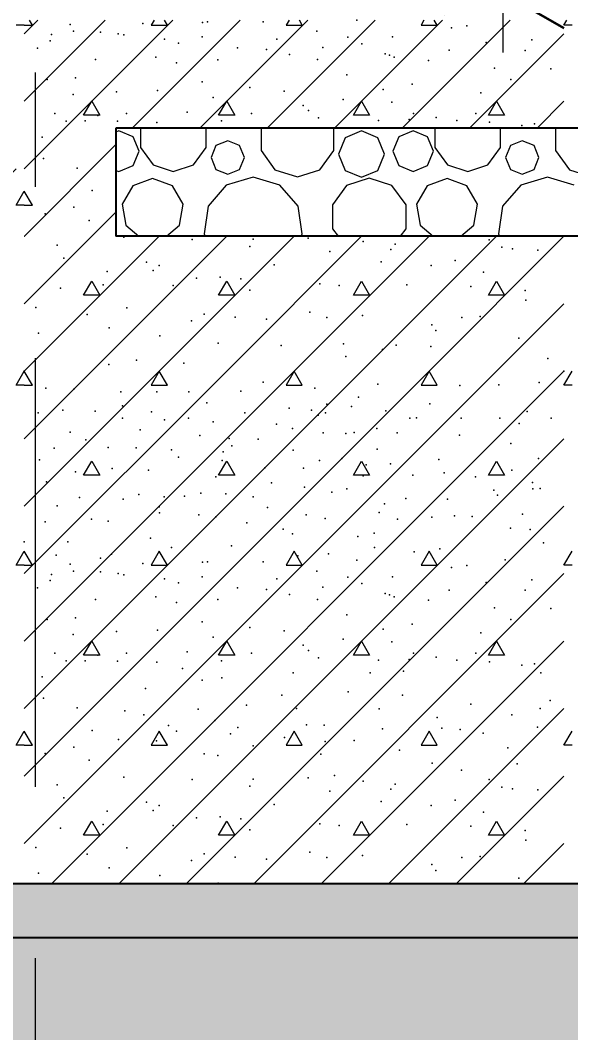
# Model space of a CAD drawing. Header units: millimetres. Extents: x 18162 to 7085488, y 72188 to 247925.
# Drawn here: x 4267586 to 4268606, y 98527 to 100403 of the extents above; entities that cross this region are included whole.
import ezdxf
from ezdxf.enums import TextEntityAlignment as Align

# ---------------------------------------------------------------- set-up
doc = ezdxf.new("R2010")
doc.units = ezdxf.units.MM
doc.header["$MEASUREMENT"] = 0
doc.linetypes.add('Double Dashed', pattern=[1093.611073, 529.166651, -211.666656, 141.111112, -211.666656])
for name, color, linetype in [('Drawing & Figure', 7, 'Continuous'), ('Structural - Bearing', 7, 'Continuous'), ('Structural - Grid', 7, 'Continuous')]:
    doc.layers.add(name, color=color, linetype=linetype)
doc.styles.add('GENERATED_STYLE_3', font='', dxfattribs={"width": 0.8})
doc.styles.get('GENERATED_STYLE_3').set_extended_font_data('ISOCPEUR MON')
doc.dimstyles.new('GENERATED_STYLE__12', dxfattribs={"dimtxt": 330.000007, "dimasz": 171, "dimexe": 0.18, "dimexo": 150, "dimgap": 0, "dimtad": 1, "dimdec": 0, "dimzin": 0, "dimdsep": 46, "dimtxsty": 'GENERATED_STYLE_3', "dimblk": 'ARROWHEAD_2', "dimblk1": 'ARROWHEAD_2', "dimblk2": 'ARROWHEAD_2', "dimcen": 0.09, "dimclrd": 13, "dimclre": 13, "dimclrt": 13, "dimadec": 0, "dimazin": 0, "dimtfac": 1, "dimtdec": 4, "dimtmove": 0, "dimatfit": 3, "dimfxl": 1, "dimtolj": 1, "dimtzin": 0, "dimarcsym": 0})

# ---------------------------------------------------------------- blocks, each defined once
blk = doc.blocks.new('*X1266', base_point=(4294986.6, 104752.7))
at = {"layer": 'Structural - Bearing', "color": 7, "linetype": 'Continuous', "lineweight": 9}
for p, q in [((4267463.1, 100137.5), (4267528.3, 100202.7)), ((4267593.3, 100127.6), (4267668.4, 100202.7)), ((4267593.4, 100002.7), (4267763.1, 100172.4)), ((4267463.1, 100012.5), (4267578.2, 100127.6)), ((4267578.2, 100060), (4267593.3, 100086)), ((4267608.4, 100060), (4267593.3, 100086)), ((4267593.3, 100060), (4267578.2, 100060)), ((4267593.3, 100060), (4267608.4, 100060)), ((4267718.4, 100002.7), (4267763.1, 100047.4))]:
    blk.add_line(p, q, dxfattribs=at)
for p in [(4267535.6, 100193.9), (4267626.6, 100186.2), (4267552.7, 100142.4), (4267628.6, 100146.8), (4267534, 100127.5), (4267691.5, 100129), (4267481.4, 100116.2), (4267529.1, 100093.4), (4267719.3, 100087.3), (4267474.1, 100055.2), (4267474.1, 100055.2), (4267631.8, 100044.2), (4267685.3, 100056.4), (4267491.4, 100025), (4267713.5, 100032)]:
    blk.add_point(p, dxfattribs=at)
blk = doc.blocks.new('*X1456', base_point=(4294986.6, 104752.7))
at = {"layer": 'Structural - Bearing', "color": 7, "linetype": 'Continuous', "lineweight": 9}
for p, q in [((4267593.3, 99877.6), (4267718.4, 100002.7)), ((4267593.3, 100002.6), (4267593.4, 100002.7)), ((4267593.3, 99752.6), (4267843.4, 100002.7)), ((4267718.3, 99752.6), (4267968.4, 100002.7)), ((4267843.3, 99752.6), (4268093.4, 100002.7)), ((4267968.3, 99752.6), (4268218.4, 100002.7)), ((4268093.3, 99752.6), (4268343.4, 100002.7)), ((4268218.3, 99752.6), (4268468.4, 100002.7)), ((4268343.3, 99752.6), (4268593.3, 100002.6)), ((4267703.2, 99893.3), (4267718.3, 99919.3)), ((4267718.3, 99919.3), (4267733.2, 99893.3)), ((4267953.2, 99893.3), (4267968.3, 99919.3)), ((4267968.3, 99919.3), (4267983.2, 99893.3)), ((4268203.2, 99893.3), (4268218.3, 99919.3)), ((4268218.3, 99919.3), (4268233.2, 99893.3)), ((4268453.2, 99893.3), (4268468.3, 99919.3)), ((4268468.3, 99919.3), (4268483.2, 99893.3)), ((4267733.2, 99893.3), (4267703.2, 99893.3)), ((4267983.2, 99893.3), (4267953.2, 99893.3)), ((4268233.2, 99893.3), (4268203.2, 99893.3)), ((4268483.2, 99893.3), (4268453.2, 99893.3)), ((4268468.3, 99752.6), (4268593.3, 99877.6)), ((4267578.2, 99726.6), (4267593.3, 99752.6)), ((4267593.3, 98877.6), (4268468.3, 99752.6)), ((4267593.3, 99002.6), (4268343.3, 99752.6)), ((4267593.3, 99627.6), (4267718.3, 99752.6)), ((4267593.3, 99127.6), (4268218.3, 99752.6)), ((4267593.3, 99252.6), (4268093.3, 99752.6)), ((4267593.3, 99377.6), (4267968.3, 99752.6)), ((4267593.3, 99502.6), (4267843.3, 99752.6)), ((4267608.4, 99726.6), (4267593.3, 99752.6)), ((4267643.4, 98802.7), (4268593.3, 99752.6)), ((4267843.3, 99752.6), (4267828.4, 99726.6)), ((4267858.4, 99726.6), (4267843.3, 99752.6)), ((4268093.3, 99752.6), (4268078.4, 99726.6)), ((4268108.4, 99726.6), (4268093.3, 99752.6)), ((4268343.3, 99752.6), (4268328.4, 99726.6)), ((4268358.4, 99726.6), (4268343.3, 99752.6)), ((4268593.3, 99726.6), (4268608.4, 99752.6)), ((4267593.3, 99726.6), (4267578.2, 99726.6)), ((4267593.3, 99726.6), (4267608.4, 99726.6)), ((4267828.4, 99726.6), (4267858.4, 99726.6)), ((4268078.4, 99726.6), (4268108.4, 99726.6)), ((4268328.4, 99726.6), (4268358.4, 99726.6)), ((4268608.4, 99726.6), (4268593.3, 99726.6)), ((4267768.4, 98802.7), (4268593.3, 99627.6)), ((4267703.2, 99560), (4267718.3, 99586)), ((4267718.3, 99586), (4267733.2, 99559.9)), ((4267953.2, 99560), (4267968.3, 99586)), ((4267968.3, 99586), (4267983.2, 99559.9)), ((4268203.2, 99560), (4268218.3, 99586)), ((4268218.3, 99586), (4268233.2, 99559.9)), ((4268453.2, 99560), (4268468.3, 99586)), ((4268468.3, 99586), (4268483.2, 99559.9)), ((4267733.2, 99559.9), (4267703.2, 99560)), ((4267983.2, 99559.9), (4267953.2, 99560)), ((4268233.2, 99559.9), (4268203.2, 99560)), ((4268483.2, 99559.9), (4268453.2, 99560)), ((4267893.4, 98802.7), (4268593.3, 99502.6)), ((4267578.2, 99393.3), (4267593.3, 99419.3)), ((4267608.4, 99393.3), (4267593.3, 99419.3)), ((4267843.3, 99419.3), (4267828.4, 99393.3)), ((4267858.4, 99393.3), (4267843.3, 99419.3)), ((4268093.3, 99419.3), (4268078.4, 99393.3)), ((4268108.4, 99393.3), (4268093.3, 99419.3)), ((4268343.3, 99419.3), (4268328.4, 99393.3)), ((4268358.4, 99393.3), (4268343.3, 99419.3)), ((4268593.3, 99393.3), (4268608.4, 99419.3)), ((4267593.3, 99393.3), (4267578.2, 99393.3)), ((4267593.3, 99393.3), (4267608.4, 99393.3)), ((4267828.4, 99393.3), (4267858.4, 99393.3)), ((4268078.4, 99393.3), (4268108.4, 99393.3)), ((4268328.4, 99393.3), (4268358.4, 99393.3)), ((4268608.4, 99393.3), (4268593.3, 99393.3)), ((4268018.4, 98802.7), (4268593.3, 99377.6)), ((4267703.2, 99226.6), (4267718.3, 99252.6)), ((4267718.3, 99252.6), (4267733.2, 99226.6)), ((4267953.2, 99226.6), (4267968.3, 99252.6)), ((4267968.3, 99252.6), (4267983.2, 99226.6)), ((4268143.4, 98802.7), (4268593.3, 99252.6)), ((4268203.2, 99226.6), (4268218.3, 99252.6)), ((4268218.3, 99252.6), (4268233.2, 99226.6)), ((4268453.2, 99226.6), (4268468.3, 99252.6)), ((4268468.3, 99252.6), (4268483.2, 99226.6)), ((4267733.2, 99226.6), (4267703.2, 99226.6)), ((4267983.2, 99226.6), (4267953.2, 99226.6)), ((4268233.2, 99226.6), (4268203.2, 99226.6)), ((4268483.2, 99226.6), (4268453.2, 99226.6)), ((4268268.4, 98802.7), (4268593.3, 99127.6)), ((4267578.2, 99060), (4267593.3, 99086)), ((4267608.4, 99060), (4267593.3, 99086)), ((4267843.3, 99086), (4267828.4, 99059.9)), ((4267858.4, 99060), (4267843.3, 99086)), ((4268093.3, 99086), (4268078.4, 99059.9)), ((4268108.4, 99060), (4268093.3, 99086)), ((4268343.3, 99086), (4268328.4, 99059.9)), ((4268358.4, 99060), (4268343.3, 99086)), ((4268593.3, 99060), (4268608.4, 99086)), ((4267593.3, 99059.9), (4267578.2, 99060)), ((4267593.3, 99059.9), (4267608.4, 99060)), ((4267828.4, 99059.9), (4267858.4, 99060)), ((4268078.4, 99059.9), (4268108.4, 99060)), ((4268328.4, 99059.9), (4268358.4, 99060)), ((4268608.4, 99059.9), (4268593.3, 99060)), ((4268393.4, 98802.7), (4268593.3, 99002.6)), ((4267703.2, 98893.3), (4267718.3, 98919.3)), ((4267718.3, 98919.3), (4267733.2, 98893.3)), ((4267953.2, 98893.3), (4267968.3, 98919.3)), ((4267968.3, 98919.3), (4267983.2, 98893.3)), ((4268203.2, 98893.3), (4268218.3, 98919.3)), ((4268218.3, 98919.3), (4268233.2, 98893.3)), ((4268453.2, 98893.3), (4268468.3, 98919.3)), ((4268468.3, 98919.3), (4268483.2, 98893.3)), ((4267733.2, 98893.3), (4267703.2, 98893.3)), ((4267983.2, 98893.3), (4267953.2, 98893.3)), ((4268233.2, 98893.3), (4268203.2, 98893.3)), ((4268483.2, 98893.3), (4268453.2, 98893.3)), ((4268518.4, 98802.7), (4268593.3, 98877.6))]:
    blk.add_line(p, q, dxfattribs=at)
for p in [(4267777.9, 100000.9), (4267904.5, 99996.6), (4268017.5, 99996.9), (4268119.6, 99999.2), (4268221.5, 99993), (4268280.3, 99987.8), (4268454.9, 99996.1), (4267654.1, 99986.2), (4268011.4, 99983.8), (4268159.7, 99974.5), (4268272.7, 99978.1), (4268478.1, 99982.2), (4268498.2, 99979.1), (4268545, 99976.9), (4267666.8, 99962.1), (4267819.8, 99954.4), (4268056.2, 99949.8), (4268254.6, 99955.4), (4268391.7, 99957.9), (4267746.7, 99937.5), (4267832.1, 99939), (4267842.9, 99948.2), (4268347, 99948.3), (4268444.1, 99935.9), (4267739.4, 99912.7), (4267912.5, 99925), (4267956, 99926.8), (4267994.4, 99923.5), (4268141.2, 99914.2), (4268301.9, 99912.7), (4267660.6, 99906.4), (4267869.2, 99911.1), (4268011.1, 99902.9), (4268176.7, 99911.1), (4268420.9, 99909.6), (4268521.3, 99901.9), (4268522.6, 99884), (4267614.5, 99870.7), (4267709.8, 99857.8), (4267783.2, 99869.9), (4267926.6, 99858.4), (4268122.6, 99861.7), (4268220, 99855.5), (4267903.2, 99846.2), (4267984.1, 99852.6), (4268041.9, 99848.8), (4268154.1, 99852), (4268154.1, 99852), (4268348.3, 99838.5), (4268404, 99852), (4268437.9, 99854), (4267619.6, 99823), (4267750.3, 99832.7), (4267844.4, 99818.4), (4268356, 99827.7), (4267952.7, 99804.5), (4268069.3, 99799.9), (4268184.5, 99803), (4268282.4, 99800.7), (4268509.8, 99813.5), (4268257, 99792.7), (4268346.7, 99798.3), (4267749.7, 99765.1), (4267801.2, 99772.8), (4267888.8, 99767.6), (4268189.1, 99779.8), (4268563.2, 99776.2), (4267593.3, 99752.6), (4267593.3, 99752.6), (4267593.3, 99752.6), (4268593.3, 99752.6), (4268593.3, 99752.6), (4268593.3, 99752.6), (4268036.1, 99732.5), (4268248.5, 99728.6), (4268400.5, 99726), (4268472.7, 99727.2), (4268547.6, 99731.7), (4267632.9, 99720.9), (4267685.5, 99719.8), (4267772, 99714.5), (4267839, 99714.5), (4267898.2, 99714.5), (4267994.8, 99715.8), (4268131.4, 99720.9), (4267775, 99688.4), (4267931.7, 99693.9), (4268153.6, 99691.5), (4268199.6, 99687.4), (4268212.4, 99704.2), (4268344.5, 99692), (4267618.9, 99675.5), (4267664.7, 99680.7), (4267724.7, 99678.7), (4267829.1, 99677.6), (4268002.1, 99675.5), (4268084.3, 99684.1), (4268125.7, 99680.7), (4268138.1, 99671.4), (4268151.5, 99675.5), (4268263.5, 99679.4), (4268524.9, 99678.1), (4267775.4, 99665.9), (4267852.9, 99662.6), (4267897.8, 99665.9), (4267943.3, 99659.1), (4268060.6, 99654.3), (4268307.9, 99665.9), (4268319.9, 99666), (4268402.6, 99665.9), (4268474.7, 99665.9), (4268510.5, 99656), (4268569.7, 99665.8), (4267678, 99639.8), (4267808.1, 99643.7), (4267918.8, 99633.4), (4268090, 99646.6), (4268146.8, 99638.5), (4268189.1, 99637.4), (4268204.6, 99639), (4268246.3, 99646.7), (4268284.5, 99638.5), (4268400, 99634.3), (4267707.2, 99625.3), (4267972.8, 99628.2), (4267977.8, 99614.6), (4268026.8, 99626.6), (4268495.1, 99618.9), (4267648.4, 99609.8), (4267748.7, 99611.2), (4267800.4, 99610.8), (4267866.1, 99606.9), (4267879, 99593.4), (4267961.9, 99603.4), (4268091.7, 99606.5), (4268247, 99608.2), (4267621.3, 99588.3), (4267960, 99587), (4268140.3, 99587), (4268181.5, 99590.8), (4268226.6, 99579.3), (4268271.7, 99581.2), (4268361.7, 99588.9), (4268546, 99590.9), (4267688.3, 99566.4), (4267755.9, 99572.2), (4267823.5, 99569), (4267948, 99557.1), (4268039.2, 99573.5), (4268110.7, 99572.8), (4268221.4, 99558.7), (4268313.4, 99559.9), (4268371.3, 99564.2), (4268429.6, 99556.9), (4268497, 99569), (4267634.3, 99547.8), (4268051.5, 99545.8), (4268112.4, 99537.7), (4268535.2, 99546.2), (4267695.8, 99518.5), (4267805.5, 99523.9), (4267852.2, 99520), (4267890.1, 99521), (4267920.1, 99526.5), (4267966.5, 99525.2), (4268017.5, 99519.7), (4268163.1, 99528.8), (4268190.7, 99534.9), (4268463.5, 99532.3), (4268470.3, 99523.1), (4268535.4, 99534.5), (4268549.2, 99535.4), (4267654.4, 99503), (4267776.7, 99515.8), (4267842.9, 99501.4), (4268044.1, 99500.2), (4268260.9, 99506.8), (4268300.4, 99516.9), (4268377.6, 99515.3), (4267843.7, 99490.1), (4267916.9, 99486.4), (4267948, 99482.9), (4268115.8, 99486.5), (4268250.9, 99490.6), (4268348.5, 99482.3), (4268390.6, 99484.8), (4268423.2, 99483.2), (4268423.2, 99483.2), (4268516.3, 99487.8), (4267631.8, 99473.6), (4267717.8, 99478.3), (4267748.4, 99474.6), (4268005.4, 99471.9), (4268150.9, 99480), (4268284.9, 99478.3), (4268494, 99461.7), (4267827.2, 99443), (4268073, 99460.1), (4268090.2, 99451.1), (4268211.4, 99446.2), (4268241.5, 99452.6), (4268530.4, 99459.3), (4267593.3, 99436.3), (4267674.1, 99436.3), (4267866, 99426), (4267977.5, 99429.1), (4268242, 99426), (4268555.4, 99434.4), (4267652.3, 99411.9), (4267734.3, 99406.3), (4267754.6, 99413.9), (4268100.4, 99410.6), (4268157.1, 99414.4), (4268315.5, 99418.3), (4268363.1, 99423.4), (4267678, 99395.1), (4267813.2, 99396.4), (4267923.5, 99398.6), (4267932.6, 99399.4), (4268036.1, 99399.4), (4268209.2, 99402.5), (4268385, 99388.7), (4268413.3, 99392.5), (4268484.1, 99403.1), (4267643.6, 99376.3), (4267684.4, 99382.2), (4267734.3, 99380.7), (4267767.2, 99377.8), (4267778, 99375.5), (4267852.9, 99367.8), (4267922.7, 99371.9), (4268061.1, 99367.8), (4268135.2, 99382.2), (4268192.5, 99371), (4268275.5, 99371.9), (4267617.5, 99351.3), (4267641.4, 99364.6), (4267879, 99360.3), (4267988.2, 99351.5), (4268146.3, 99352.3), (4268218.9, 99359.1), (4268448.9, 99361.4), (4268533.9, 99366.4), (4267836.8, 99334.5), (4268042.3, 99348.4), (4268085, 99339.1), (4268261.7, 99340.7), (4268270, 99338.1), (4268278.7, 99334.5), (4268380.7, 99347.1), (4268521.3, 99346.9), (4267725.5, 99329.9), (4267875.5, 99323.9), (4267952.2, 99329.4), (4268136.6, 99329.9), (4268342.1, 99328.4), (4268464.7, 99314.2), (4268569.2, 99312.9), (4267635.9, 99292.8), (4267688.3, 99296), (4268191, 99301.3), (4268495.1, 99292.8), (4267922.7, 99288.4), (4268011.3, 99278), (4268258.4, 99274.5), (4268312.3, 99284.1), (4267683.8, 99265), (4267764.3, 99270.2), (4267839.9, 99272.7), (4267943.3, 99259.9), (4268074.6, 99271.5), (4268184.1, 99256), (4268439.4, 99268.1), (4268109.9, 99244.9), (4268274.1, 99251.1), (4267649.8, 99230.1), (4267729.5, 99226.4), (4267782.7, 99230.1), (4267895.2, 99232.5), (4268014.5, 99230.1), (4268119.7, 99235.4), (4268138.4, 99221.9), (4268306.5, 99218.6), (4268314.3, 99230.1), (4268356.4, 99222.8), (4268430.2, 99230.1), (4267671.1, 99215.8), (4267706.3, 99216.1), (4267765.7, 99215.6), (4267839, 99213.5), (4267886.2, 99201.6), (4267958.7, 99216.1), (4268249.4, 99217.1), (4268394.6, 99217.1), (4268455.3, 99214), (4268515.2, 99207.8), (4268538.6, 99210.8), (4267626.6, 99186.2), (4267959.2, 99184.3), (4268091.7, 99193.9), (4268234, 99194), (4268295.7, 99197), (4268550.7, 99193.9), (4267817.6, 99165), (4267922.7, 99180.1), (4267628.6, 99146.7), (4268070.8, 99152.2), (4268193.2, 99158.6), (4268294, 99152.2), (4267691.5, 99129), (4267915.2, 99126.4), (4268005.1, 99133.7), (4268097.9, 99127.5), (4268250.6, 99127.4), (4268420.7, 99136.1), (4268549.2, 99127.5), (4268567.8, 99142.4), (4267779.7, 99123.4), (4267814.6, 99116.2), (4267946.5, 99105.8), (4268358.6, 99111), (4268496.5, 99116.2), (4267719.3, 99087.3), (4267860.5, 99096.3), (4267989, 99092.4), (4268116.4, 99097.6), (4268148.9, 99096.6), (4268257.1, 99090.4), (4268367, 99091.2), (4268400.8, 99088.8), (4268544.2, 99093.4), (4267767.7, 99070.3), (4267838.5, 99067.8), (4267875.3, 99085.9), (4267975.5, 99080.9), (4268075.5, 99074.1), (4268204.6, 99068.7), (4268443.8, 99081.8), (4267685.3, 99056.4), (4268017.5, 99058.7), (4268150.9, 99066.7), (4268288.7, 99050.6), (4268489.2, 99055.1), (4268489.2, 99055.1), (4267631.8, 99044.2), (4267713.5, 99032), (4267926.4, 99043.9), (4267951.7, 99040.5), (4268142.5, 99043.2), (4268348.8, 99026.6), (4268403.5, 99013.7), (4268506.5, 99025), (4267777.9, 99000.8), (4267904.5, 98996.5), (4268017.5, 98996.8), (4268119.6, 98999.2), (4268168, 99003.7), (4268221.5, 98993), (4268454.9, 98996.1), (4267654.1, 98986.2), (4268011.4, 98983.8), (4268159.7, 98974.5), (4268272.7, 98978.1), (4268280.3, 98987.7), (4268478.1, 98982.2), (4268498.2, 98979.1), (4268545, 98976.9), (4267666.8, 98962.1), (4268254.6, 98955.4), (4268391.7, 98957.9), (4267746.7, 98937.5), (4267819.8, 98954.4), (4267832.1, 98938.9), (4267842.9, 98948.2), (4268056.2, 98949.8), (4268347, 98948.3), (4267912.5, 98925), (4267956, 98926.8), (4267994.4, 98923.5), (4268444.1, 98935.9), (4267660.6, 98906.4), (4267739.4, 98912.7), (4267869.2, 98911.1), (4268011.1, 98902.8), (4268141.2, 98914.2), (4268176.7, 98911.1), (4268301.9, 98912.7), (4268420.9, 98909.6), (4268521.3, 98901.9), (4268522.6, 98884), (4267614.5, 98870.6), (4267783.2, 98869.9), (4268122.6, 98861.7), (4267709.8, 98857.8), (4267903.2, 98846.2), (4267926.6, 98858.4), (4267984.1, 98852.6), (4268041.9, 98848.7), (4268154.1, 98851.9), (4268154.1, 98851.9), (4268220, 98855.5), (4268404, 98851.9), (4268437.9, 98853.9), (4267750.3, 98832.7), (4268348.3, 98838.5), (4268356, 98827.7), (4267619.6, 98823), (4267844.4, 98818.4), (4268509.8, 98813.5), (4267952.7, 98804.5), (4268184.5, 98803)]:
    blk.add_point(p, dxfattribs=at)
blk = doc.blocks.new('*X1491', base_point=(4294986.6, 104752.7))
at = {"layer": 'Structural - Bearing', "color": 7, "linetype": 'Continuous', "lineweight": 9}
for p, q in [((4267768.2, 100197.6), (4267763.1, 100195.5)), ((4267794.8, 100186.6), (4267768.2, 100197.6)), ((4267808.6, 100202.7), (4267808.6, 100166.9)), ((4267930, 100166.9), (4267930, 100202.7)), ((4268032, 100202.7), (4268032, 100161.4)), ((4268167, 100161.4), (4268167, 100202.7)), ((4268218.1, 100197.6), (4268187.7, 100185)), ((4268248.4, 100185), (4268218.1, 100197.6)), ((4268313.8, 100197.6), (4268287.2, 100186.6)), ((4268340.4, 100186.6), (4268313.8, 100197.6)), ((4268354.2, 100202.7), (4268354.2, 100166.9)), ((4268475.6, 100166.9), (4268475.6, 100202.7)), ((4268577.6, 100202.7), (4268577.6, 100161.4)), ((4267805.9, 100160), (4267794.8, 100186.6)), ((4267970.4, 100179.5), (4267948.4, 100170.4)), ((4267992.3, 100170.4), (4267970.4, 100179.5)), ((4268187.7, 100185), (4268175.2, 100154.7)), ((4268261, 100154.7), (4268248.4, 100185)), ((4268287.2, 100186.6), (4268276.2, 100160)), ((4268351.4, 100160), (4268340.4, 100186.6)), ((4268515.9, 100179.5), (4268494, 100170.4)), ((4268537.9, 100170.4), (4268515.9, 100179.5)), ((4267794.8, 100133.4), (4267805.9, 100160)), ((4267808.6, 100166.9), (4267831.8, 100135)), ((4267906.8, 100135), (4267930, 100166.9)), ((4267948.4, 100170.4), (4267939.4, 100148.5)), ((4268001.4, 100148.5), (4267992.3, 100170.4)), ((4268032, 100161.4), (4268057.8, 100125.9)), ((4268141.2, 100125.9), (4268167, 100161.4)), ((4268276.2, 100160), (4268287.2, 100133.4)), ((4268340.4, 100133.4), (4268351.4, 100160)), ((4268354.2, 100166.9), (4268377.4, 100135)), ((4268452.4, 100135), (4268475.6, 100166.9)), ((4268494, 100170.4), (4268484.9, 100148.5)), ((4268546.9, 100148.5), (4268537.9, 100170.4)), ((4268577.6, 100161.4), (4268603.4, 100125.9)), ((4267939.4, 100148.5), (4267948.4, 100126.5)), ((4267992.3, 100126.5), (4268001.4, 100148.5)), ((4268175.2, 100154.7), (4268187.7, 100124.4)), ((4268248.4, 100124.4), (4268261, 100154.7)), ((4268484.9, 100148.5), (4268494, 100126.5)), ((4268537.9, 100126.5), (4268546.9, 100148.5)), ((4267763.1, 100124.5), (4267768.2, 100122.4)), ((4267768.2, 100122.4), (4267794.8, 100133.4)), ((4267831.8, 100135), (4267869.3, 100122.8)), ((4267869.3, 100122.8), (4267906.8, 100135)), ((4267948.4, 100126.5), (4267970.4, 100117.5)), ((4267970.4, 100117.5), (4267992.3, 100126.5)), ((4268057.8, 100125.9), (4268099.5, 100112.4)), ((4268099.5, 100112.4), (4268141.2, 100125.9)), ((4268187.7, 100124.4), (4268218.1, 100111.8)), ((4268218.1, 100111.8), (4268248.4, 100124.4)), ((4268287.2, 100133.4), (4268313.8, 100122.4)), ((4268313.8, 100122.4), (4268340.4, 100133.4)), ((4268377.4, 100135), (4268414.9, 100122.8)), ((4268414.9, 100122.8), (4268452.4, 100135)), ((4268494, 100126.5), (4268515.9, 100117.5)), ((4268515.9, 100117.5), (4268537.9, 100126.5)), ((4268603.4, 100125.9), (4268645.1, 100112.4)), ((4267831.1, 100109.4), (4267794.1, 100096)), ((4267868, 100096), (4267831.1, 100109.4)), ((4268017.2, 100111.8), (4267967.6, 100097.2)), ((4268066.9, 100097.2), (4268017.2, 100111.8)), ((4268232.6, 100110.2), (4268190.5, 100096.6)), ((4268274.6, 100096.6), (4268232.6, 100110.2)), ((4268376.6, 100109.4), (4268339.6, 100096)), ((4268413.6, 100096), (4268376.6, 100109.4)), ((4268562.8, 100111.8), (4268513.1, 100097.2)), ((4268612.4, 100097.2), (4268562.8, 100111.8)), ((4267794.1, 100096), (4267774.4, 100061.9)), ((4267887.7, 100061.9), (4267868, 100096)), ((4267967.6, 100097.2), (4267933.7, 100058.1)), ((4268100.7, 100058.1), (4268066.9, 100097.2)), ((4268190.5, 100096.6), (4268164.5, 100060.8)), ((4268300.6, 100060.8), (4268274.6, 100096.6)), ((4268339.6, 100096), (4268320, 100061.9)), ((4268433.3, 100061.9), (4268413.6, 100096)), ((4268513.1, 100097.2), (4268479.3, 100058.1)), ((4267774.4, 100061.9), (4267781.2, 100023.1)), ((4267880.9, 100023.1), (4267887.7, 100061.9)), ((4268320, 100061.9), (4268326.8, 100023.1)), ((4268426.4, 100023.1), (4268433.3, 100061.9)), ((4267933.7, 100058.1), (4267926.3, 100006.9)), ((4268108.1, 100006.9), (4268100.7, 100058.1)), ((4268164.5, 100060.8), (4268164.5, 100016.6)), ((4268300.6, 100016.6), (4268300.6, 100060.8)), ((4268479.3, 100058.1), (4268471.9, 100006.9)), ((4267781.2, 100023.1), (4267805.6, 100002.7)), ((4267856.5, 100002.7), (4267880.9, 100023.1)), ((4267926.3, 100006.9), (4267928.3, 100002.7)), ((4268106.2, 100002.7), (4268108.1, 100006.9)), ((4268164.5, 100016.6), (4268174.6, 100002.7)), ((4268290.6, 100002.7), (4268300.6, 100016.6)), ((4268326.8, 100023.1), (4268351.1, 100002.7)), ((4268402.1, 100002.7), (4268426.4, 100023.1)), ((4268471.9, 100006.9), (4268473.8, 100002.7))]:
    blk.add_line(p, q, dxfattribs=at)
blk = doc.blocks.new('*X1496', base_point=(4294986.6, 104752.7))
at = {"layer": 'Structural - Bearing', "color": 7, "linetype": 'Continuous', "lineweight": 9}
for p, q in [((4267593.3, 100252.6), (4267743.4, 100402.7)), ((4267593.3, 100377.6), (4267618.4, 100402.7)), ((4267608.4, 100393.3), (4267603, 100402.7)), ((4267668.4, 100202.7), (4267868.4, 100402.7)), ((4267793.4, 100202.7), (4267993.4, 100402.7)), ((4267833.8, 100402.7), (4267828.4, 100393.3)), ((4267858.4, 100393.3), (4267853, 100402.7)), ((4267918.4, 100202.7), (4268118.4, 100402.7)), ((4268043.4, 100202.7), (4268243.4, 100402.7)), ((4268083.8, 100402.7), (4268078.4, 100393.3)), ((4268108.4, 100393.3), (4268103, 100402.7)), ((4268168.4, 100202.7), (4268368.4, 100402.7)), ((4268293.4, 100202.7), (4268493.4, 100402.7)), ((4268333.8, 100402.7), (4268328.4, 100393.3)), ((4268358.4, 100393.3), (4268353, 100402.7)), ((4268593.3, 100393.3), (4268598.8, 100402.7)), ((4267593.3, 100393.3), (4267578.2, 100393.3)), ((4267593.3, 100393.3), (4267608.4, 100393.3)), ((4267828.4, 100393.3), (4267858.4, 100393.3)), ((4268078.4, 100393.3), (4268108.4, 100393.3)), ((4268328.4, 100393.3), (4268358.4, 100393.3)), ((4268608.4, 100393.3), (4268593.3, 100393.3)), ((4268418.4, 100202.7), (4268593.3, 100377.6)), ((4267703.2, 100226.6), (4267718.3, 100252.6)), ((4267718.3, 100252.6), (4267733.2, 100226.6)), ((4267953.2, 100226.6), (4267968.3, 100252.6)), ((4267968.3, 100252.6), (4267983.2, 100226.6)), ((4268203.2, 100226.6), (4268218.3, 100252.6)), ((4268218.3, 100252.6), (4268233.2, 100226.6)), ((4268453.2, 100226.6), (4268468.3, 100252.6)), ((4268468.3, 100252.6), (4268483.2, 100226.6)), ((4268543.4, 100202.7), (4268593.3, 100252.6)), ((4267733.2, 100226.6), (4267703.2, 100226.6)), ((4267983.2, 100226.6), (4267953.2, 100226.6)), ((4268233.2, 100226.6), (4268203.2, 100226.6)), ((4268483.2, 100226.6), (4268453.2, 100226.6))]:
    blk.add_line(p, q, dxfattribs=at)
for p in [(4267932.6, 100399.5), (4268036.1, 100399.5), (4268209.2, 100402.6), (4267678, 100395.1), (4267684.4, 100382.3), (4267734.3, 100380.7), (4267813.2, 100396.4), (4267923.5, 100398.6), (4268135.2, 100382.3), (4268385, 100388.7), (4268413.3, 100392.6), (4267641.4, 100364.7), (4267643.6, 100376.3), (4267767.2, 100377.8), (4267778, 100375.5), (4267852.9, 100367.9), (4267922.7, 100372), (4268061.1, 100367.9), (4268192.5, 100371.1), (4268275.5, 100372), (4268533.9, 100366.5), (4267617.5, 100351.3), (4267879, 100360.4), (4267988.2, 100351.6), (4268042.3, 100348.5), (4268146.3, 100352.3), (4268218.9, 100359.1), (4268380.7, 100347.1), (4268448.9, 100361.5), (4268521.3, 100346.9), (4267725.5, 100329.9), (4267836.8, 100334.6), (4267952.2, 100329.4), (4268085, 100339.1), (4268136.6, 100329.9), (4268261.7, 100340.7), (4268270, 100338.1), (4268278.7, 100334.6), (4268342.1, 100328.4), (4267875.5, 100323.9), (4268464.7, 100314.2), (4268569.2, 100312.9), (4267635.9, 100292.8), (4267688.3, 100296), (4267922.7, 100288.5), (4268191, 100301.3), (4268495.1, 100292.8), (4267764.3, 100270.2), (4267839.9, 100272.7), (4268011.3, 100278.1), (4268074.6, 100271.5), (4268258.4, 100274.5), (4268312.3, 100284.2), (4268439.4, 100268.1), (4267683.8, 100265), (4267943.3, 100259.9), (4268184.1, 100256.1), (4268274.1, 100251.1), (4267895.2, 100232.5), (4268109.9, 100244.9), (4268119.7, 100235.4), (4267649.8, 100230.1), (4267671.1, 100215.8), (4267706.3, 100216.1), (4267729.5, 100226.4), (4267765.7, 100215.6), (4267782.7, 100230.1), (4267839, 100213.6), (4267958.7, 100216.1), (4268014.5, 100230.1), (4268138.4, 100221.9), (4268249.4, 100217.1), (4268306.5, 100218.7), (4268314.3, 100230.1), (4268356.4, 100222.8), (4268394.6, 100217.1), (4268430.2, 100230.1), (4268455.3, 100214.1), (4268515.2, 100207.8), (4268538.6, 100210.8)]:
    blk.add_point(p, dxfattribs=at)
blk = doc.blocks.new('Standard grid marker[366]_3', base_point=(4267613.1, 164752.7))
at = {"layer": 'Structural - Grid', "color": 13, "linetype": 'Double Dashed', "lineweight": 13, "ltscale": 1.5}
blk.add_line((4267613.1, 163752.7), (4267613.1, 97752.7), dxfattribs=at)
at = {"layer": 'Structural - Grid', "color": 13, "lineweight": 13, "style": 'GENERATED_STYLE_3'}
blk.add_attdef('AC_MarkerText_1', text='', height=375, rotation=360, dxfattribs=at).set_placement((4267613.1, 96490.2), align=Align.TOP_CENTER)
blk = doc.blocks.new('*D1647', base_point=(4294986.6, 104752.7))
at = {"color": 12, "linetype": 'Continuous', "lineweight": 35}
for p, q in [((4268368, 104557.7), (4268593, 104427.8)), ((4268368, 100517.7), (4268593, 100387.8))]:
    blk.add_line(p, q, dxfattribs=at)
at = {"color": 13, "linetype": 'Continuous', "lineweight": 13}
for p, q in [((4268480.5, 100452.7), (4268480.5, 104492.7)), ((4268649.2, 100452.7), (4268311.7, 100452.7)), ((4268480.5, 100342.7), (4268480.5, 100452.7))]:
    blk.add_line(p, q, dxfattribs=at)
at = {"color": 13, "lineweight": 13, "char_height": 330, "attachment_point": 7, "rotation": 90, "style": 'GENERATED_STYLE_3'}
for s, insert in [('\\A1;{\\pql;\\fISOCPEUR MON|b0|i0|c0|p0;\\W0.800000;260}', (4268510.3, 103874.4)), ('\\A1;{\\pql;\\fISOCPEUR MON|b0|i0|c0|p0;\\W0.800000;4,040}', (4268576.1, 101754.8))]:
    blk.add_mtext(s, dxfattribs=dict(at, insert=insert))
blk = doc.blocks.new('ARROWHEAD_2')
at = {"color": 0, "linetype": 'Continuous', "lineweight": 0}
for p, q in [((-0.378, -0.655), (0.378, 0.655)), ((0, 0), (-1, 0))]:
    blk.add_line(p, q, dxfattribs=at)
blk = doc.blocks.new('*D1684', base_point=(4294986.6, 104752.7))
at = {"color": 12, "linetype": 'Continuous', "lineweight": 35}
for p, q in [((4271333.2, 100517.7), (4271558.2, 100387.8)), ((4271333.2, 100067.7), (4271558.2, 99937.8))]:
    blk.add_line(p, q, dxfattribs=at)
at = {"color": 13, "linetype": 'Continuous', "lineweight": 13}
for p, q in [((4271614.4, 100452.7), (4271276.9, 100452.7)), ((4271445.7, 100002.7), (4271445.7, 100452.7)), ((4271614.4, 100002.7), (4271276.9, 100002.7)), ((4271445.7, 99892.7), (4271445.7, 100002.7))]:
    blk.add_line(p, q, dxfattribs=at)
at = {"color": 13, "lineweight": 13, "insert": (4271475.5, 99358.1), "char_height": 330, "attachment_point": 7, "rotation": 90, "style": 'GENERATED_STYLE_3'}
blk.add_mtext('\\A1;{\\pql;\\fISOCPEUR MON|b0|i0|c0|p0;\\W0.800000;450}', dxfattribs=at)
blk = doc.blocks.new('*D1685', base_point=(4294986.6, 104752.7))
at = {"color": 12, "linetype": 'Continuous', "lineweight": 35}
for p, q in [((4271333.2, 103517.7), (4271558.2, 103387.8)), ((4271333.2, 100517.7), (4271558.2, 100387.8))]:
    blk.add_line(p, q, dxfattribs=at)
at = {"color": 13, "linetype": 'Continuous', "lineweight": 13}
blk.add_line((4271445.7, 100452.7), (4271445.7, 103452.7), dxfattribs=at)
at = {"color": 13, "lineweight": 13, "insert": (4271541.3, 101537.7), "char_height": 330, "attachment_point": 7, "rotation": 90, "style": 'GENERATED_STYLE_3'}
blk.add_mtext('\\A1;{\\pql;\\fISOCPEUR MON|b0|i0|c0|p0;\\W0.800000;3,000}', dxfattribs=at)

msp = doc.modelspace()

# ---------------------------------------------------------------- hatches: boundary and pattern name
at = {"linetype": 'Continuous', "lineweight": 13}
h = msp.add_hatch(dxfattribs=at)
h.set_pattern_fill('Earth_0003', color=254, style=0, pattern_type=2)
h.set_pattern_definition([(45, (4294986.6, 104752.7), (-413.6575, 413.6575), []), (45, (4294848.7, 104890.6), (-827.315, 827.315), []), (45, (4294710.8, 105028.5), (-827.315, 827.315), []), (135, (4294572.92, 105166.36), (137.88582, 137.88582), [585, -585])])
h.paths.add_polyline_path([(4169933.2, 102402.7), (4169933.2, 72524.1), (4334524.9, 72524.1), (4334524.9, 102402.7), (4280613.1, 102402.7), (4276913.1, 98702.7), (4275213.1, 98702.7), (4243013.1, 98702.7), (4242913.1, 98702.7), (4240913.1, 98702.7), (4237213.1, 102402.7)])
at = {"layer": 'Structural - Bearing', "linetype": 'Continuous', "lineweight": 9}
h = msp.add_hatch(dxfattribs=at)
h.set_pattern_fill('Lightweight_Concrete_0003', style=0, pattern_type=2)
h.set_pattern_definition([(0, (4294986.6, 104752.7), (0, 1169.134), [73.125, -601.875]), (0, (4295324.1, 105337.3), (0, 1169.134), [73.125, -601.875]), (60, (4294986.6, 104752.7), (-1012.5, 584.567), [73.125, -601.875]), (60, (4295661.6, 104752.7), (-1012.5, 584.567), [73.125, -601.875]), (120, (4295059.7, 104752.7), (1012.5, 584.567), [73.125, -601.875]), (120, (4295734.7, 104752.7), (1012.5, 584.567), [73.125, -601.875]), (0, (4294986.58, 104865.2), (0, 225), [0, -225, 0, -337.5]), (45, (4295099.08, 104865.2), (-159.099, 159.099), [0, -168.75, 0, -281.25])])
h.paths.add_polyline_path([(4273913.1, 100452.7), (4267763.1, 100452.7), (4267763.1, 100402.7), (4273913.1, 100402.7)])
h = msp.add_hatch(dxfattribs=at)
h.set_pattern_fill('Structural_Concrete_0003', style=0, pattern_type=2)
h.set_pattern_definition([(0, (4294986.6, 104752.7), (0, 467.6537), [45, -225]), (0, (4295121.6, 104986.53), (0, 467.6537), [45, -225]), (60, (4294986.6, 104752.7), (-405, 233.827), [45, -225]), (60, (4295256.6, 104752.7), (-405, 233.827), [45, -225]), (120, (4295031.6, 104752.7), (405, 233.827), [45, -225]), (120, (4295301.6, 104752.7), (405, 233.827), [45, -225]), (0, (4294986.58, 104797.71), (0, 90), [0, -90, 0, -135]), (45, (4295031.58, 104797.71), (-63.63961, 63.63961), [0, -67.5, 0, -112.5])])
h.paths.add_polyline_path([(4275313.1, 98802.7), (4242913.1, 98802.7), (4242913.1, 98702.7), (4275313.1, 98702.7)])

# ---------------------------------------------------------------- linework, layer by layer
at = {"color": 7, "linetype": 'Continuous', "lineweight": 13, "flags": 128}
msp.add_lwpolyline([(4169933.2, 102402.7), (4169933.2, 72524.1), (4334524.9, 72524.1), (4334524.9, 102402.7), (4280613.1, 102402.7), (4276913.1, 98702.7), (4275213.1, 98702.7), (4243013.1, 98702.7), (4242913.1, 98702.7), (4240913.1, 98702.7), (4237213.1, 102402.7)], close=True, dxfattribs=at)
at = {"layer": 'Drawing & Figure', "color": 7, "linetype": 'Continuous', "lineweight": 13}
msp.add_lwpolyline([(4237213.1, 102402.7), (4240913.1, 98702.7), (4242913.1, 98702.7), (4276913.1, 98702.7), (4280613.1, 102402.7)], dxfattribs=at)
at = {"layer": 'Structural - Bearing', "color": 7, "linetype": 'Continuous', "lineweight": 25}
for p, q in [((4267763.1, 100202.7), (4267763.1, 100002.7)), ((4273913.1, 100202.7), (4267763.1, 100202.7)), ((4273913.1, 100002.7), (4267763.1, 100002.7)), ((4275213.1, 98802.7), (4243013.1, 98802.7)), ((4275313.1, 98702.7), (4242913.1, 98702.7))]:
    msp.add_line(p, q, dxfattribs=at)

# ---------------------------------------------------------------- block references
at = {"layer": 'Structural - Bearing', "lineweight": 0}
for name in ['*X1496', '*X1266', '*X1491', '*X1456']:
    msp.add_blockref(name, (4294986.6, 104752.7), dxfattribs=at)
at = {"layer": 'Structural - Grid', "color": 13, "linetype": 'Continuous', "lineweight": 13}
msp.add_blockref('Standard grid marker[366]_3', (4267613.1, 164752.7), dxfattribs=at)

# ---------------------------------------------------------------- dimensions: what is measured, and where the dimension line sits
at = {"color": 13, "linetype": 'Continuous', "lineweight": 13}
for base, p1, p2, picture, middle in [((4268480.5, 104492.7), (4259113.1, 100452.7), (4259113.1, 104492.7), '*D1647', (4268249.5, 102307.5)), ((4271445.7, 103452.7), (4259113.1, 100452.7), (4270328.7, 103452.7), '*D1685', (4271214.7, 102090.5)), ((4271445.7, 100452.7), (4259113.1, 100002.7), (4259113.1, 100452.7), '*D1684', (4271214.7, 99734.8))]:
    dim = msp.add_linear_dim(base=base, p1=p1, p2=p2, angle=90, dimstyle='GENERATED_STYLE__12', dxfattribs=at)
    dim.commit()
    dim.dimension.update_dxf_attribs({"geometry": picture, "text_midpoint": middle, "dimtype": 160, "text_rotation": 90})

doc.saveas('drawing.dxf')
